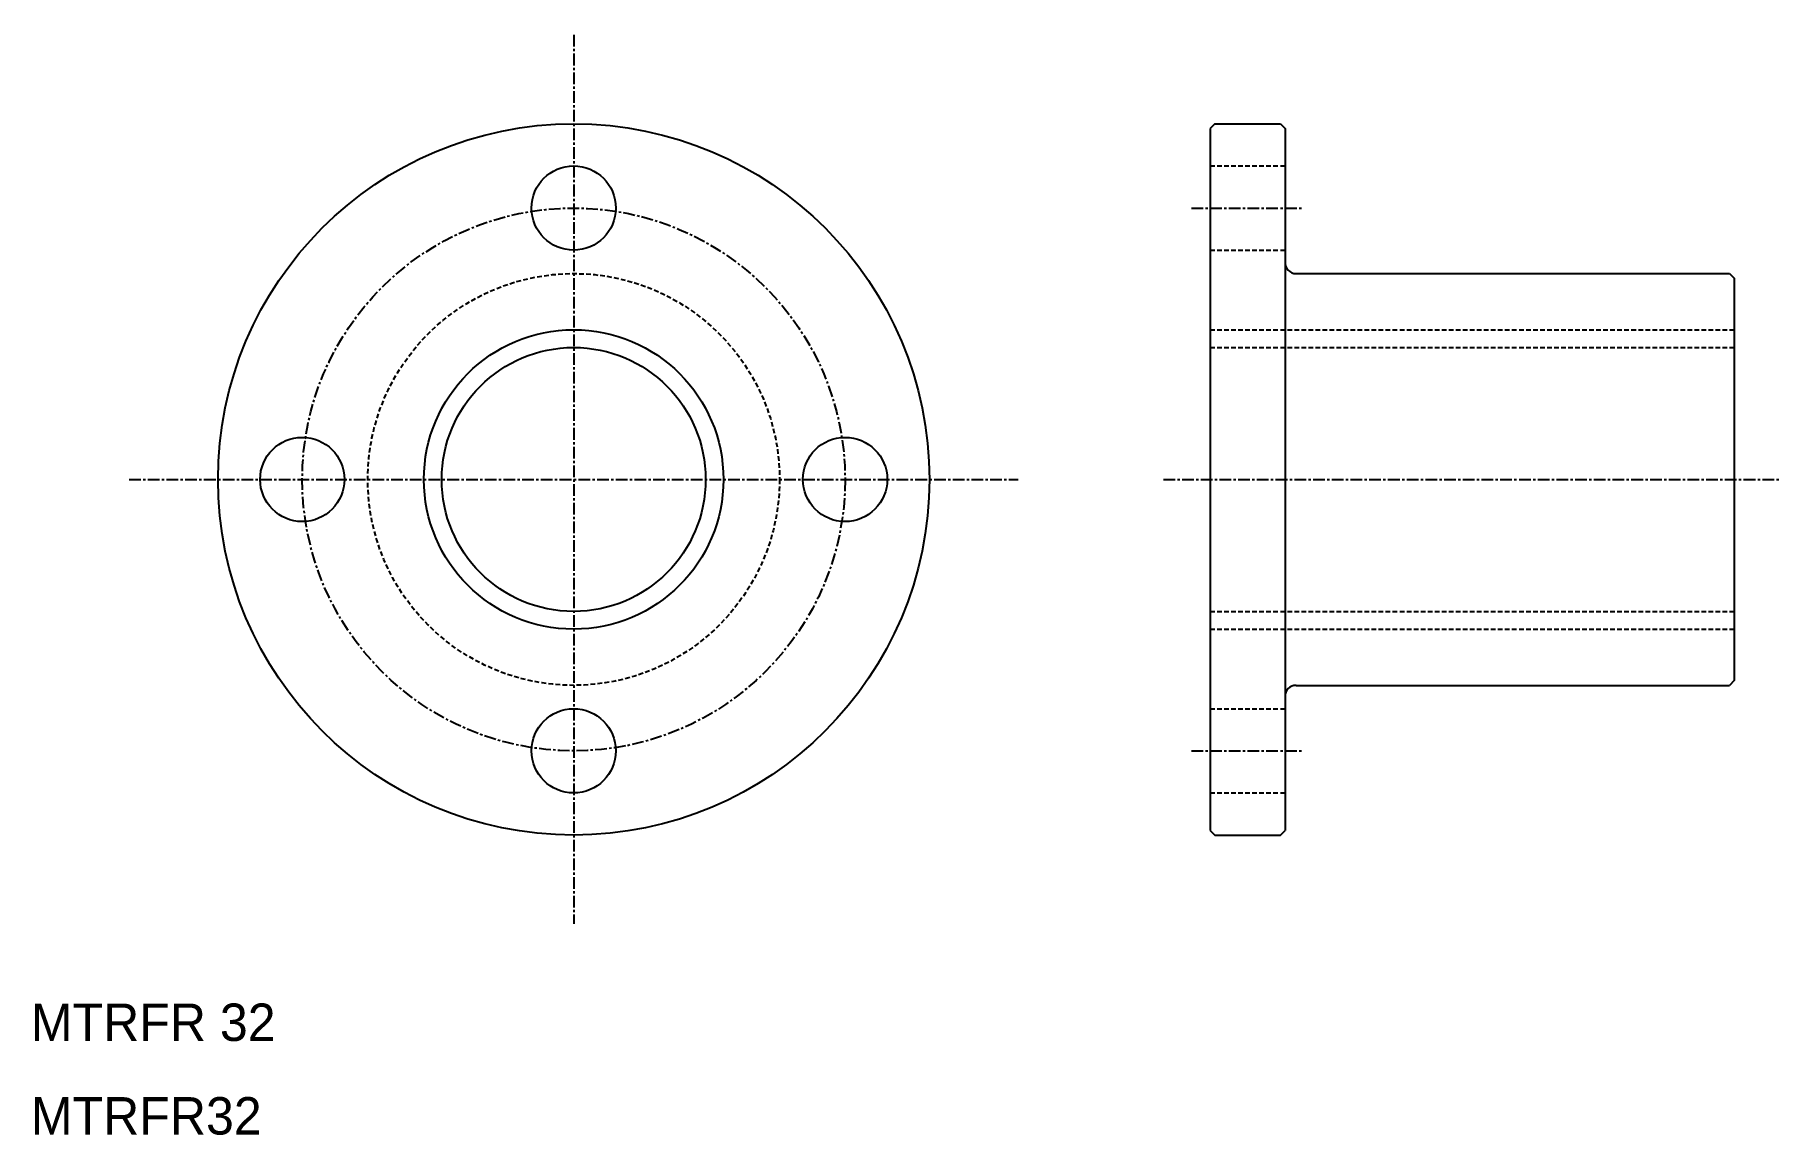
# Model space of a CAD drawing. Extents: x 10 to 197, y 10 to 127.
import ezdxf

# ---------------------------------------------------------------- set-up
doc = ezdxf.new("R2010")
doc.units = 0
doc.linetypes.add('CENTER', pattern=[2, 1.25, -0.25, 0.25, -0.25])
doc.linetypes.add('DASHED', pattern=[0.75, 0.5, -0.25])
doc.layers.get('0').update_dxf_attribs({"linetype": 'CONTINUOUS'})
doc.layers.add('CENTER', color=1, linetype='CENTER')

msp = doc.modelspace()

# ---------------------------------------------------------------- linework, layer by layer
at = {"color": 7, "linetype": 'CONTINUOUS'}
for p, q in [((136.4999, 118), (135.9999, 117.5)), ((136.4999, 118), (143.4999, 118)), ((143.4999, 118), (143.9999, 117.5)), ((135.9999, 117.5), (135.9999, 42.5)), ((143.9999, 117.5), (143.9999, 42.5)), ((145.1999, 102), (191.4999, 102)), ((191.4999, 102), (191.9999, 101.5)), ((191.9999, 101.5), (191.9999, 58.5)), ((135.9999, 99), (135.9999, 99.0001)), ((135.9999, 80), (136, 80)), ((145.1999, 58), (191.4999, 58)), ((191.9999, 58.5), (191.4999, 58)), ((135.9999, 42.5), (136.4999, 42)), ((136.4999, 42), (143.4999, 42)), ((143.4999, 42), (143.9999, 42.5))]:
    msp.add_line(p, q, dxfattribs=at)
at = {"color": 3, "linetype": 'DASHED'}
for p, q in [((135.9999, 113.5), (143.9999, 113.5)), ((135.9999, 104.5), (143.9999, 104.5)), ((135.9999, 96), (191.9999, 96)), ((135.9999, 94.1), (191.9999, 94.1)), ((135.9999, 65.9), (191.9999, 65.9)), ((135.9999, 64), (191.9999, 64)), ((135.9999, 55.5), (143.9999, 55.5)), ((135.9999, 46.5), (143.9999, 46.5))]:
    msp.add_line(p, q, dxfattribs=at)
at = {"color": 7, "linetype": 'CONTINUOUS'}
for centre, radius in [((68, 80), 38), ((68, 109), 4.5), ((68, 80), 14.1), ((39, 80), 4.5), ((97, 80), 4.5), ((68, 51), 4.5)]:
    msp.add_circle(centre, radius, dxfattribs=at)
at = {"color": 3, "linetype": 'DASHED'}
msp.add_circle((68, 80), 22, dxfattribs=at)
at = {"color": 3, "linetype": 'CONTINUOUS'}
msp.add_circle((68, 80), 16, dxfattribs=at)
at = {"color": 7, "linetype": 'CONTINUOUS'}
for centre, start, end in [((145.1999, 103.2), 180, 270), ((145.1999, 56.8), 90, 180)]:
    msp.add_arc(centre, 1.2, start, end, dxfattribs=at)
at = {"layer": 'CENTER', "color": 1, "linetype": 'CENTER'}
for p, q in [((68, 127.5), (68, 32.5)), ((133.9999, 109), (145.9999, 109)), ((20.5, 80), (115.5, 80)), ((130.9999, 80), (196.9999, 80)), ((133.9999, 51), (145.9999, 51))]:
    msp.add_line(p, q, dxfattribs=at)
msp.add_circle((68, 80), 29, dxfattribs=at)

# ---------------------------------------------------------------- texts
at = {"color": 7, "linetype": 'CONTINUOUS'}
for s, p in [('MTRFR 32', (10, 20)), ('MTRFR32', (10, 10))]:
    msp.add_text(s, height=4, dxfattribs=at).set_placement(p)

doc.saveas('drawing.dxf')
